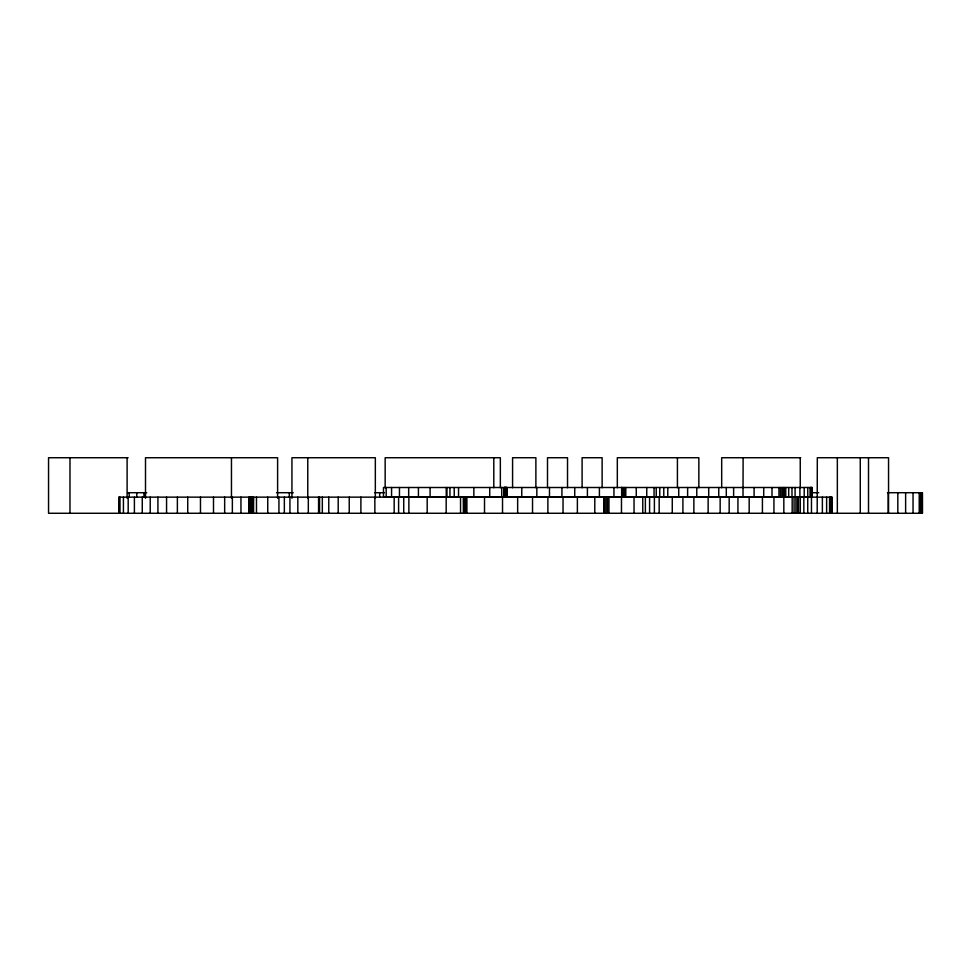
<?xml version="1.0" encoding="UTF-8"?>
<svg xmlns="http://www.w3.org/2000/svg" width="971" height="971" viewBox="0 0 971 971"><rect width="100%" height="100%" fill="white"/><g stroke="black" fill="none" stroke-linecap="round" stroke-linejoin="round"><path stroke-width="1.46" d="M128.123 457.729L48.55 457.729L48.55 513.271L922.353 513.271L922.353 492.71L887.482 492.71M800.711 457.729L721.684 457.729L721.684 487.758M127.735 492.71L146.755 492.71M276.517 492.71L293.278 492.71M374.588 492.71L384.492 492.71M811.538 492.71L818.711 492.71M621.209 496.861L383.484 496.861L383.484 487.503L812.29 487.503L812.29 496.861L621.683 496.861L621.634 487.503M922.377 492.71L922.426 513.271M922.098 492.71L922.001 513.271M921.637 492.71L921.637 513.271M920.86 492.71L920.86 513.271M920.059 492.71L920.059 513.271M919.209 492.71L919.209 513.271M913.043 492.71L913.043 513.271M905.627 492.71L905.627 513.271M897.823 492.71L897.823 513.271M888.55 513.271L888.55 457.729L817.315 457.729L817.194 513.271M888.21 492.71L888.21 513.271M868.511 457.729L868.511 513.271M860.27 457.729L860.27 513.271M837.342 457.729L837.342 513.271M832.013 513.271L832.038 497.14L118.899 497.14L118.899 513.271M831.698 497.14L831.698 513.271M831.273 497.14L831.273 513.271M830.921 497.14L830.921 513.271M830.46 497.14L830.46 513.271M829.987 497.14L829.987 513.271M829.562 497.14L829.562 513.271M826.624 497.14L826.624 513.271M822.376 497.14L822.376 513.271M811.647 487.503L811.647 496.861M811.355 487.503L811.355 496.861M811.465 497.14L811.465 513.271M810.967 487.503L810.967 496.861M810.567 487.503L810.567 496.861M810.215 487.503L810.215 496.861M807.763 487.503L807.763 496.861M807.738 497.14L807.738 513.271M804.206 487.503L804.206 496.861M803.83 497.14L803.83 513.271M800.25 457.729L800.25 487.758M800.298 497.14L800.298 513.271M799.886 487.503L799.886 496.861M798.502 497.14L798.502 513.271M797.543 497.14L797.543 513.271M795.929 497.14L795.929 513.271M795.091 487.503L795.091 496.861M794.06 497.14L794.06 513.271M792.178 497.14L792.178 513.271M791.984 487.503L791.984 496.861M788.707 487.503L788.707 496.861M785.757 487.503L785.757 496.861M784.252 487.503L784.252 496.861M783.828 497.14L783.828 513.271M783.451 487.503L783.451 496.861M782.092 487.503L782.092 496.861M780.538 487.503L780.538 496.861M778.973 487.503L778.973 496.861M773.936 497.14L773.936 513.271M771.994 487.503L771.994 496.861M763.716 487.503L763.716 496.861M762.417 497.14L762.417 513.271M754.091 487.503L754.091 496.861M749.175 497.14L749.175 513.271M743.118 457.729L743.009 496.861M737.936 497.14L737.936 513.271M733.627 487.503L733.627 496.861M729.172 497.14L729.172 513.271M726.296 487.503L726.296 496.861M720.154 497.14L720.154 513.271M718.758 487.503L718.758 496.861M708.709 487.503L708.709 496.861M708.138 497.14L708.138 513.271M698.853 487.758L698.853 457.729L617.325 457.729L617.325 487.758M696.777 487.503L696.777 496.861M693.864 497.14L693.864 513.271M687.626 487.503L687.626 496.861M682.904 497.14L682.904 513.271M678.729 487.503L678.729 496.861M677.418 457.729L677.418 487.758M672.272 497.14L672.272 513.271M667.781 487.503L667.781 496.861M663.776 487.503L663.776 496.861M659.758 487.503L659.758 496.861M659.175 497.14L659.175 513.271M656.238 487.503L656.238 496.861M654.393 497.14L654.393 513.271M654.066 487.503L654.066 496.861M649.587 497.14L649.587 513.271M646.759 487.503L646.759 496.861M645.375 497.14L645.375 513.271M642.766 497.14L642.766 513.271M636.26 487.503L636.26 496.861M634.039 497.14L634.039 513.271M625.785 487.503L625.785 496.861M624.535 487.503L624.535 496.861M623.273 487.503L623.273 496.861M621.986 487.503L621.986 496.861M621.804 487.503L621.828 496.861M621.476 497.14L621.476 513.271M613.951 487.503L613.951 496.861M608.951 497.14L608.951 513.271M607.445 497.14L607.445 513.271M605.928 497.14L605.928 513.271M604.399 497.14L604.399 513.271M604.229 497.14L604.18 513.271M602.129 487.758L602.129 457.729L582.102 457.729L582.102 487.758M599.41 487.503L599.41 496.861M594.786 497.14L594.786 513.271M587.406 487.503L587.406 496.861M577.381 497.14L577.381 513.271M574.735 487.503L574.735 496.861M567.525 487.758L567.525 457.729L547.498 457.729L547.498 487.758M563.034 497.14L563.034 513.271M561.918 487.503L561.918 496.861M549.477 487.503L549.477 496.861M547.875 497.14L547.875 513.271M536.829 487.503L536.829 496.861M535.883 487.758L535.883 457.729L512.579 457.729L512.579 487.758M532.533 497.14L532.533 513.271M521.767 487.503L521.767 496.861M517.652 497.14L517.652 513.271M506.886 487.503L506.886 496.861M506.68 487.503L506.68 496.861M506.461 487.503L506.461 496.861M506.255 487.503L506.255 496.861M506.037 487.503L506.037 496.861M505.83 487.503L505.83 496.861M505.624 487.503L505.624 496.861M505.43 487.503L505.43 496.861M505.236 487.503L505.236 496.861M504.859 487.503L505.041 496.861M504.689 487.503L504.689 496.861M504.519 487.503L504.519 496.861M504.362 487.503L504.374 496.861M504.131 487.503L504.204 496.861M502.529 497.14L502.529 513.271M501.728 487.503L501.728 496.861M500.344 487.758L500.344 457.729L385.159 457.729L385.159 487.758M493.802 457.729L493.802 487.758M489.724 487.503L489.724 496.861M484.517 497.14L484.517 513.271M473.848 487.503L473.848 496.861M466.711 497.14L466.711 513.271M466.456 497.14L466.456 513.271M466.214 497.14L466.214 513.271M465.959 497.14L465.959 513.271M465.704 497.14L465.704 513.271M465.449 497.14L465.449 513.271M465.206 497.14L465.206 513.271M464.963 497.14L464.963 513.271M464.733 497.14L464.733 513.271M464.502 497.14L464.502 513.271M464.296 497.14L464.296 513.271M464.077 497.14L464.077 513.271M463.883 497.14L463.883 513.271M463.616 497.14L463.58 513.271M463.41 497.14L463.543 513.271M460.545 497.14L460.545 513.271M458.543 487.503L458.543 496.861M454.234 487.503L454.234 496.861M449.949 487.503L449.949 496.861M446.963 487.503L446.963 496.861M446.235 487.503L446.235 496.861M446.175 497.14L446.175 513.271M430.092 487.503L430.092 496.861M427.191 497.14L427.191 513.271M418.428 487.503L418.428 496.861M408.876 497.14L408.876 513.271M408.67 487.503L408.67 496.861M403.73 497.14L403.73 513.271M399.457 487.503L399.457 496.861M398.608 497.14L398.608 513.271M394.165 497.14L394.165 513.271M391.568 487.503L391.568 496.861M386.191 487.503L386.191 496.861M379.673 492.71L379.673 497.116M375.34 498.257L375.34 457.729L291.943 457.729L291.943 498.257M374.855 497.14L374.855 513.271M360.896 497.14L360.896 513.271M349.232 497.14L349.232 513.271M338.199 497.14L338.199 513.271M328.768 497.14L328.768 513.271M322.323 497.14L322.323 513.271M319.556 497.14L319.556 513.271M319.095 497.14L319.095 513.271M318.573 497.14L318.573 513.271M308.317 497.14L308.317 513.271M307.771 457.729L307.771 498.257M297.83 497.14L297.83 513.271M289.928 497.14L289.928 513.271M289.297 492.71L289.297 497.116M284.345 497.14L284.345 513.271M278.932 497.14L278.932 513.271M277.609 498.257L277.609 457.729L145.504 457.729L145.504 498.257M267.741 497.14L267.741 513.271M256.478 497.14L256.478 513.271M253.565 497.14L253.577 513.271M253.358 497.14L253.2 513.271M252.909 497.14L252.909 513.271M252.072 497.14L252.072 513.271M251.428 497.14L251.428 513.271M250.785 497.14L250.785 513.271M250.142 497.14L250.142 513.271M249.511 497.14L249.511 513.271M248.892 497.14L248.892 513.271M240.954 497.14L240.954 513.271M232.36 497.14L232.36 513.271M231.462 457.729L231.462 498.257M224.665 497.14L224.665 513.271M213.499 497.14L213.499 513.271M200.475 497.14L200.475 513.271M187.731 497.14L187.731 513.271M177.377 497.14L177.377 513.271M166.563 497.14L166.563 513.271M157.921 497.14L157.921 513.271M150.226 497.14L150.226 513.271M145.128 492.71L145.128 497.116M143.951 492.71L143.951 497.116M142.264 497.14L142.264 513.271M136.777 492.71L136.777 497.116M134.399 497.14L134.399 513.271M129.204 492.71L129.204 497.116M128.184 497.14L128.184 513.271M127.104 457.729L127.104 498.257M123.426 497.14L123.426 513.271M119.991 497.14L119.991 513.271M119.105 497.14L119.105 513.271M69.985 457.729L69.985 513.271M603.974 513.271L603.974 497.14L603.962 513.271"/></g></svg>
